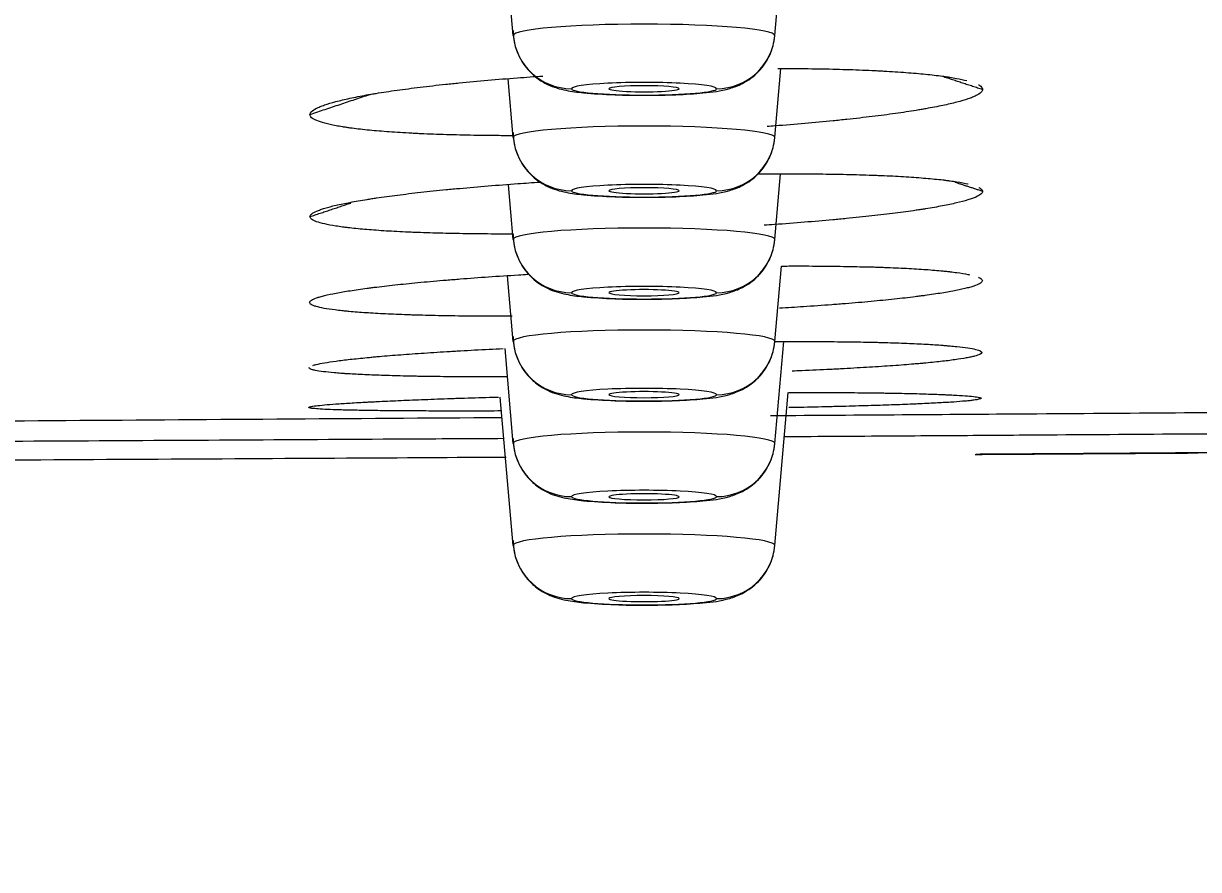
# Model space of a CAD drawing. Header units: millimetres. Extents: x 2433 to 4809, y -10272 to -6912.
# Drawn here: x 3253.39 to 3273.48, y -8021.74 to -8007.28 of the extents above; entities that cross this region are included whole.
import ezdxf

# ---------------------------------------------------------------- set-up
doc = ezdxf.new("R2010")
doc.units = ezdxf.units.MM
doc.layers.add('DIM', color=3, linetype='Continuous', lineweight=13)
doc.styles.add('ARIAL', font='arial.ttf')
doc.dimstyles.get("Standard").update_dxf_attribs({"dimtxt": 15, "dimasz": 15, "dimexe": 0.18, "dimexo": 0.0625, "dimgap": 4, "dimtad": 0, "dimtih": 1, "dimtoh": 1, "dimdec": 1, "dimdsep": 46, "dimtxsty": 'ARIAL', "dimcen": 0, "dimclrd": 3, "dimclre": 3, "dimclrt": 3, "dimadec": 0, "dimazin": 0, "dimtfac": 1, "dimtdec": 1, "dimtofl": 0, "dimtmove": 0, "dimatfit": 3, "dimfxl": 1, "dimtolj": 1, "dimtzin": 0, "dimarcsym": 0})

# ---------------------------------------------------------------- blocks, each defined once
blk = doc.blocks.new('*D42')
at = {"layer": 'Defpoints', "color": 0, "transparency": 16777216}
for p in [(3059.213, -8001.692), (3328.879, -8001.779), (3328.879, -8072.058)]:
    blk.add_point(p, dxfattribs=at)
at = {"layer": 'DIM', "color": 3, "lineweight": -2, "transparency": 16777216}
for p, q in [((3059.213, -8001.755), (3059.213, -8072.238)), ((3328.879, -8001.842), (3328.879, -8072.238)), ((3077.213, -8072.058), (3310.879, -8072.058)), ((3328.879, -8072.058), (3357.395, -8072.058))]:
    blk.add_line(p, q, dxfattribs=at)
at = {"layer": 'DIM', "color": 3, "transparency": 16777216}
for points in [[(3077.213, -8069.058), (3077.213, -8075.058), (3059.213, -8072.058)], [(3310.879, -8069.058), (3310.879, -8075.058), (3328.879, -8072.058)]]:
    blk.add_solid(points, dxfattribs=at)
at = {"layer": 'DIM', "color": 3, "transparency": 16777216, "insert": (3382.403, -8072.058), "char_height": 18, "attachment_point": 5, "style": 'ARIAL'}
blk.add_mtext('\\A1;270', dxfattribs=at)
blk = doc.blocks.new('*D43')
at = {"layer": 'Defpoints', "color": 0, "transparency": 16777216}
for p in [(3193.999, -7897.186), (3599.118, -9941.356), (3679.627, -9941.356)]:
    blk.add_point(p, dxfattribs=at)
at = {"layer": 'DIM', "color": 3, "lineweight": -2, "transparency": 16777216}
for p, q in [((3194.062, -7897.186), (3679.807, -7897.186)), ((3679.627, -7915.186), (3679.627, -8902.472)), ((3679.627, -9923.356), (3679.627, -8936.071)), ((3599.18, -9941.356), (3679.807, -9941.356))]:
    blk.add_line(p, q, dxfattribs=at)
at = {"layer": 'DIM', "color": 3, "transparency": 16777216}
for points in [[(3676.627, -7915.186), (3682.627, -7915.186), (3679.627, -7897.186)], [(3676.627, -9923.356), (3682.627, -9923.356), (3679.627, -9941.356)]]:
    blk.add_solid(points, dxfattribs=at)
at = {"layer": 'DIM', "color": 3, "transparency": 16777216, "insert": (3679.627, -8919.271), "char_height": 18, "attachment_point": 5, "style": 'ARIAL'}
blk.add_mtext('\\A1;(2280)', dxfattribs=at)

msp = doc.modelspace()

# ---------------------------------------------------------------- linework, layer by layer
at = {"linetype": 'Continuous', "lineweight": 18}
for p, q in [((3266.236, -8007.484), (3266.366, -8005.997)), ((3261.763, -8007.484), (3261.646, -8006.149)), ((3266.236, -8009.227), (3266.339, -8008.046)), ((3261.763, -8009.227), (3261.675, -8008.227)), ((3266.236, -8010.97), (3266.334, -8009.848)), ((3261.763, -8010.97), (3261.681, -8010.034)), ((3266.236, -8012.713), (3266.349, -8011.424)), ((3261.763, -8012.713), (3261.665, -8011.592)), ((3261.763, -8014.457), (3261.621, -8012.836)), ((3266.236, -8014.457), (3266.389, -8012.713)), ((3261.763, -8016.2), (3261.54, -8013.664)), ((3266.236, -8016.2), (3266.465, -8013.585))]:
    msp.add_line(p, q, dxfattribs=at)
at = {"linetype": 'Continuous', "lineweight": 13}
for centre, major_axis, ratio, start_param, end_param in [((3263.999, -8007.484), (-2.236, 0), 0.087156, 3.141593, 6.283185), ((3262.759, -8007.397), (1, 0), 0.996195, 3.228859, 4.712389), ((3265.239, -8007.397), (-1, 0), 0.996195, 1.570796, 3.054326), ((3263.999, -8008.394), (1.24, 0), 0.087156, 0, 3.141593), ((3263.999, -8008.394), (1.24, 0), 0.087156, 3.141593, 6.283185), ((3263.999, -8009.227), (-2.236, 0), 0.087156, 3.141593, 6.283185), ((3262.759, -8009.14), (1, 0), 0.996195, 3.228859, 4.712389), ((3265.239, -8009.14), (-1, 0), 0.996195, 1.570796, 3.054326), ((3263.999, -8010.137), (1.24, 0), 0.087156, 0, 3.141593), ((3263.999, -8010.137), (1.24, 0), 0.087156, 3.141593, 6.283185), ((3263.999, -8010.97), (-2.236, 0), 0.087156, 3.141593, 6.283185), ((3262.759, -8010.884), (1, 0), 0.996195, 3.228859, 4.712389), ((3265.239, -8010.884), (-1, 0), 0.996195, 1.570796, 3.054326), ((3263.999, -8011.88), (1.24, 0), 0.087156, 0, 3.141593), ((3263.999, -8011.88), (1.24, 0), 0.087156, 3.141593, 6.283185), ((3263.999, -8012.713), (-2.236, 0), 0.087156, 3.141593, 6.283185), ((3262.759, -8012.627), (1, 0), 0.996195, 3.228859, 4.712389), ((3265.239, -8012.627), (-1, 0), 0.996195, 1.570796, 3.054326), ((3263.999, -8013.623), (1.24, 0), 0.087156, 0, 3.141593), ((3263.999, -8013.623), (1.24, 0), 0.087156, 3.141593, 6.283185), ((3263.999, -8014.457), (-2.236, 0), 0.087156, 3.141593, 6.283185), ((3263.999, -8015.366), (1.24, 0), 0.087156, 0, 3.141593), ((3263.999, -8015.366), (1.24, 0), 0.087156, 3.141593, 6.283185), ((3263.999, -8016.2), (-2.236, 0), 0.087156, 3.141593, 6.283185), ((3263.999, -8017.109), (1.24, 0), 0.087156, 0, 3.141593), ((3263.999, -8017.109), (1.24, 0), 0.087156, 3.141593, 6.283185)]:
    msp.add_ellipse(centre, major_axis=major_axis, ratio=ratio, start_param=start_param, end_param=end_param, dxfattribs=at)
at = {"linetype": 'Continuous', "lineweight": 18}
for centre, major_axis, ratio, start_param, end_param in [((3263.999, -8008.394), (-0.6, 0), 0.087156, 3.141593, 6.283185), ((3263.999, -8008.394), (-0.6, 0), 0.087156, 0, 3.141593), ((3263.999, -8010.137), (-0.6, 0), 0.087156, 3.141593, 6.283185), ((3263.999, -8010.137), (-0.6, 0), 0.087156, 0, 3.141593), ((3263.999, -8011.88), (0.6, 0), 0.087156, 0, 3.141593), ((3263.999, -8011.88), (0.6, 0), 0.087156, 3.141593, 6.283185), ((3263.999, -8013.623), (0.6, 0), 0.087156, 0, 3.141593), ((3263.999, -8013.623), (0.6, 0), 0.087156, 3.141593, 6.283185), ((3262.759, -8014.37), (1, 0), 0.996195, 3.228859, 4.712389), ((3265.239, -8014.37), (-1, 0), 0.996195, 1.570796, 3.054326), ((3263.999, -8015.369), (0.6, 0), 0.087156, 0, 3.141593), ((3263.999, -8015.369), (0.6, 0), 0.087156, 3.141593, 6.283185), ((3262.759, -8016.113), (1, 0), 0.996195, 3.228859, 4.712389), ((3265.239, -8016.113), (-1, 0), 0.996195, 1.570796, 3.054326), ((3263.999, -8017.109), (-0.6, 0), 0.087156, 3.141593, 6.283185), ((3263.999, -8017.109), (-0.6, 0), 0.087156, 0, 3.141593)]:
    msp.add_ellipse(centre, major_axis=major_axis, ratio=ratio, start_param=start_param, end_param=end_param, dxfattribs=at)
for points, knots in [([(3261.759, -8007.397), (3261.761, -8007.535), (3261.805, -8007.759), (3261.969, -8008.034), (3262.156, -8008.212), (3262.344, -8008.323), (3262.517, -8008.387), (3262.713, -8008.434), (3262.993, -8008.471), (3263.45, -8008.498), (3263.852, -8008.508), (3264.029, -8008.505), (3264.038, -8008.505)], [0, 0, 0, 0, 0.122527, 0.215408, 0.294634, 0.364592, 0.427727, 0.496738, 0.634659, 0.831916, 0.991471, 1, 1, 1, 1]), ([(3264.038, -8008.505), (3264.216, -8008.505), (3264.561, -8008.499), (3265.065, -8008.464), (3265.354, -8008.432), (3265.702, -8008.308), (3265.964, -8008.119), (3266.164, -8007.83), (3266.233, -8007.574), (3266.239, -8007.426), (3266.239, -8007.397)], [0, 0, 0, 0, 0.162675, 0.337768, 0.550867, 0.638384, 0.752048, 0.857541, 0.972916, 1, 1, 1, 1]), ([(3266.286, -8008.045), (3266.311, -8008.045), (3266.336, -8008.045), (3266.404, -8008.046), (3266.533, -8008.046), (3266.659, -8008.048), (3266.908, -8008.051), (3267.069, -8008.054), (3267.381, -8008.061), (3267.532, -8008.066), (3267.751, -8008.074), (3267.823, -8008.077), (3267.929, -8008.082), (3267.964, -8008.084), (3268.032, -8008.087), (3268.066, -8008.089), (3268.233, -8008.098), (3268.359, -8008.107), (3268.596, -8008.125), (3268.818, -8008.144), (3269.011, -8008.167), (3269.123, -8008.182), (3269.145, -8008.185), (3269.187, -8008.191), (3269.249, -8008.201), (3269.306, -8008.211), (3269.408, -8008.229), (3269.466, -8008.242), (3269.517, -8008.255)], [0, 0, 0, 0, 0.016141, 0.016141, 0.044558, 0.101393, 0.101393, 0.215061, 0.215061, 0.32873, 0.32873, 0.385564, 0.385564, 0.413981, 0.413981, 0.442399, 0.442399, 0.556067, 0.556067, 0.669736, 0.783405, 0.783405, 0.811822, 0.811822, 0.840239, 0.897073, 0.897073, 1, 1, 1, 1]), ([(3258.285, -8008.837), (3258.285, -8008.819), (3258.295, -8008.801), (3258.333, -8008.765), (3258.361, -8008.746), (3258.416, -8008.718), (3258.437, -8008.709), (3258.483, -8008.69), (3258.509, -8008.68), (3258.592, -8008.652), (3258.656, -8008.633), (3258.799, -8008.595), (3258.879, -8008.576), (3259.055, -8008.538), (3259.151, -8008.519), (3259.281, -8008.496), (3259.308, -8008.491), (3259.362, -8008.482), (3259.39, -8008.477), (3259.474, -8008.464), (3259.532, -8008.454), (3259.71, -8008.427), (3259.836, -8008.41), (3260.1, -8008.375), (3260.239, -8008.358), (3260.457, -8008.333), (3260.531, -8008.325), (3260.645, -8008.313), (3260.684, -8008.309), (3260.761, -8008.301), (3260.8, -8008.297), (3260.998, -8008.278), (3261.16, -8008.263), (3261.491, -8008.234), (3261.66, -8008.22), (3261.976, -8008.196), (3262.122, -8008.186), (3262.269, -8008.176)], [0, 0, 0, 0, 0.077976, 0.077976, 0.155952, 0.155952, 0.194939, 0.194939, 0.233927, 0.233927, 0.311903, 0.311903, 0.389879, 0.389879, 0.467855, 0.467855, 0.487348, 0.487348, 0.506842, 0.506842, 0.54583, 0.54583, 0.623806, 0.623806, 0.701782, 0.701782, 0.74077, 0.74077, 0.760264, 0.760264, 0.779758, 0.779758, 0.857733, 0.857733, 0.935709, 0.935709, 1, 1, 1, 1]), ([(3269.789, -8008.404), (3269.789, -8008.421), (3269.779, -8008.439), (3269.741, -8008.475), (3269.713, -8008.493), (3269.657, -8008.521), (3269.637, -8008.53), (3269.602, -8008.544), (3269.59, -8008.549), (3269.564, -8008.558), (3269.551, -8008.563), (3269.481, -8008.587), (3269.418, -8008.605), (3269.274, -8008.643), (3269.194, -8008.662), (3269.018, -8008.699), (3268.921, -8008.717), (3268.791, -8008.74), (3268.764, -8008.745), (3268.71, -8008.754), (3268.682, -8008.759), (3268.598, -8008.773), (3268.54, -8008.782), (3268.361, -8008.809), (3268.236, -8008.826), (3267.971, -8008.861), (3267.832, -8008.878), (3267.614, -8008.902), (3267.54, -8008.911), (3267.426, -8008.923), (3267.388, -8008.927), (3267.31, -8008.935), (3267.271, -8008.939), (3267.074, -8008.958), (3266.912, -8008.973), (3266.581, -8009.002), (3266.412, -8009.016), (3266.195, -8009.033), (3266.151, -8009.036), (3266.106, -8009.039)], [0, 0, 0, 0, 0.081609, 0.081609, 0.163219, 0.163219, 0.204023, 0.204023, 0.224426, 0.224426, 0.244828, 0.244828, 0.326437, 0.326437, 0.408047, 0.408047, 0.489656, 0.489656, 0.510058, 0.510058, 0.530461, 0.530461, 0.571265, 0.571265, 0.652875, 0.652875, 0.734484, 0.734484, 0.775289, 0.775289, 0.795691, 0.795691, 0.816093, 0.816093, 0.897703, 0.897703, 0.979312, 0.979312, 1, 1, 1, 1]), ([(3269.72, -8008.327), (3269.721, -8008.327), (3269.722, -8008.328), (3269.737, -8008.336), (3269.749, -8008.344), (3269.778, -8008.369), (3269.788, -8008.386), (3269.789, -8008.404)], [0, 0, 0, 0, 0.020568, 0.020568, 0.347045, 0.347045, 1, 1, 1, 1]), ([(3261.77, -8009.197), (3261.751, -8009.197), (3261.733, -8009.197), (3261.671, -8009.197), (3261.542, -8009.196), (3261.416, -8009.195), (3261.167, -8009.192), (3261.006, -8009.189), (3260.694, -8009.182), (3260.543, -8009.178), (3260.324, -8009.169), (3260.252, -8009.166), (3260.146, -8009.162), (3260.111, -8009.16), (3260.043, -8009.156), (3259.873, -8009.148), (3259.716, -8009.137), (3259.479, -8009.119), (3259.367, -8009.11), (3259.159, -8009.088), (3259.063, -8009.077), (3258.951, -8009.062), (3258.929, -8009.059), (3258.887, -8009.052), (3258.824, -8009.043), (3258.767, -8009.033), (3258.659, -8009.013), (3258.595, -8008.999), (3258.485, -8008.969), (3258.439, -8008.954), (3258.391, -8008.934), (3258.382, -8008.93), (3258.366, -8008.922), (3258.358, -8008.918), (3258.336, -8008.906), (3258.324, -8008.897), (3258.295, -8008.872), (3258.285, -8008.855), (3258.285, -8008.837)], [0, 0, 0, 0, 0.008941, 0.008941, 0.030027, 0.0722, 0.0722, 0.156545, 0.156545, 0.240891, 0.240891, 0.283063, 0.283063, 0.30415, 0.30415, 0.325236, 0.409582, 0.409582, 0.493927, 0.493927, 0.578273, 0.578273, 0.599359, 0.599359, 0.620445, 0.662618, 0.662618, 0.746964, 0.746964, 0.831309, 0.831309, 0.852395, 0.852395, 0.873482, 0.873482, 0.915655, 0.915655, 1, 1, 1, 1]), ([(3261.759, -8009.14), (3261.761, -8009.278), (3261.805, -8009.502), (3261.969, -8009.778), (3262.156, -8009.955), (3262.344, -8010.066), (3262.517, -8010.131), (3262.713, -8010.177), (3262.993, -8010.214), (3263.45, -8010.241), (3263.852, -8010.252), (3264.029, -8010.248), (3264.038, -8010.248)], [0, 0, 0, 0, 0.122527, 0.215408, 0.294634, 0.364592, 0.427727, 0.496738, 0.634659, 0.831916, 0.991471, 1, 1, 1, 1]), ([(3264.038, -8010.248), (3264.216, -8010.248), (3264.561, -8010.242), (3265.065, -8010.207), (3265.354, -8010.176), (3265.702, -8010.051), (3265.964, -8009.863), (3266.164, -8009.573), (3266.233, -8009.317), (3266.239, -8009.169), (3266.239, -8009.14)], [0, 0, 0, 0, 0.162675, 0.337768, 0.550867, 0.638384, 0.752048, 0.857541, 0.972916, 1, 1, 1, 1]), ([(3265.957, -8009.85), (3266.051, -8009.849), (3266.144, -8009.849), (3266.281, -8009.848), (3266.325, -8009.848), (3266.411, -8009.848), (3266.54, -8009.848), (3266.666, -8009.848), (3266.915, -8009.849), (3267.076, -8009.851), (3267.388, -8009.856), (3267.539, -8009.859), (3267.757, -8009.866), (3267.829, -8009.868), (3267.935, -8009.872), (3267.969, -8009.873), (3268.038, -8009.876), (3268.072, -8009.877), (3268.239, -8009.884), (3268.364, -8009.891), (3268.601, -8009.906), (3268.712, -8009.914), (3268.92, -8009.932), (3269.017, -8009.941), (3269.128, -8009.954), (3269.15, -8009.957), (3269.192, -8009.962), (3269.254, -8009.97), (3269.311, -8009.979), (3269.419, -8009.996), (3269.482, -8010.008), (3269.539, -8010.021), (3269.541, -8010.021), (3269.543, -8010.022)], [0, 0, 0, 0, 0.055503, 0.055503, 0.081635, 0.081635, 0.107766, 0.160029, 0.160029, 0.264555, 0.264555, 0.369081, 0.369081, 0.421344, 0.421344, 0.447476, 0.447476, 0.473607, 0.473607, 0.578133, 0.578133, 0.682659, 0.682659, 0.787185, 0.787185, 0.813317, 0.813317, 0.839448, 0.891711, 0.891711, 0.996237, 0.996237, 1, 1, 1, 1]), ([(3258.285, -8010.58), (3258.286, -8010.565), (3258.296, -8010.549), (3258.334, -8010.518), (3258.363, -8010.502), (3258.419, -8010.477), (3258.44, -8010.469), (3258.487, -8010.452), (3258.512, -8010.444), (3258.596, -8010.419), (3258.66, -8010.402), (3258.804, -8010.369), (3258.885, -8010.352), (3259.061, -8010.319), (3259.157, -8010.302), (3259.288, -8010.281), (3259.315, -8010.277), (3259.369, -8010.268), (3259.397, -8010.264), (3259.481, -8010.252), (3259.539, -8010.243), (3259.718, -8010.219), (3259.844, -8010.203), (3260.108, -8010.171), (3260.247, -8010.156), (3260.465, -8010.133), (3260.539, -8010.126), (3260.653, -8010.115), (3260.692, -8010.111), (3260.769, -8010.103), (3260.809, -8010.1), (3261.006, -8010.082), (3261.168, -8010.068), (3261.499, -8010.041), (3261.669, -8010.028), (3261.966, -8010.006), (3262.092, -8009.998), (3262.219, -8009.99)], [0, 0, 0, 0, 0.078647, 0.078647, 0.157295, 0.157295, 0.196618, 0.196618, 0.235942, 0.235942, 0.314589, 0.314589, 0.393236, 0.393236, 0.471884, 0.471884, 0.491545, 0.491545, 0.511207, 0.511207, 0.550531, 0.550531, 0.629178, 0.629178, 0.707825, 0.707825, 0.747149, 0.747149, 0.766811, 0.766811, 0.786473, 0.786473, 0.86512, 0.86512, 0.943767, 0.943767, 1, 1, 1, 1]), ([(3269.724, -8010.08), (3269.724, -8010.081), (3269.724, -8010.081), (3269.739, -8010.088), (3269.751, -8010.095), (3269.779, -8010.118), (3269.789, -8010.133), (3269.789, -8010.148)], [0, 0, 0, 0, 0.009575, 0.009575, 0.339717, 0.339717, 1, 1, 1, 1]), ([(3269.789, -8010.148), (3269.788, -8010.164), (3269.778, -8010.18), (3269.74, -8010.212), (3269.712, -8010.228), (3269.656, -8010.253), (3269.635, -8010.261), (3269.6, -8010.274), (3269.588, -8010.278), (3269.562, -8010.287), (3269.549, -8010.291), (3269.479, -8010.312), (3269.415, -8010.329), (3269.271, -8010.363), (3269.19, -8010.38), (3269.014, -8010.413), (3268.918, -8010.43), (3268.787, -8010.451), (3268.76, -8010.455), (3268.705, -8010.464), (3268.678, -8010.468), (3268.593, -8010.48), (3268.535, -8010.489), (3268.356, -8010.513), (3268.231, -8010.529), (3267.966, -8010.561), (3267.827, -8010.576), (3267.609, -8010.599), (3267.534, -8010.606), (3267.42, -8010.617), (3267.382, -8010.621), (3267.304, -8010.628), (3267.265, -8010.632), (3267.068, -8010.65), (3266.906, -8010.663), (3266.574, -8010.69), (3266.405, -8010.703), (3266.171, -8010.719), (3266.111, -8010.723), (3266.05, -8010.728)], [0, 0, 0, 0, 0.080988, 0.080988, 0.161976, 0.161976, 0.20247, 0.20247, 0.222717, 0.222717, 0.242964, 0.242964, 0.323952, 0.323952, 0.40494, 0.40494, 0.485928, 0.485928, 0.506175, 0.506175, 0.526422, 0.526422, 0.566916, 0.566916, 0.647904, 0.647904, 0.728892, 0.728892, 0.769386, 0.769386, 0.789633, 0.789633, 0.80988, 0.80988, 0.890869, 0.890869, 0.971857, 0.971857, 1, 1, 1, 1]), ([(3261.765, -8010.877), (3261.745, -8010.877), (3261.725, -8010.877), (3261.662, -8010.877), (3261.533, -8010.877), (3261.407, -8010.877), (3261.158, -8010.875), (3260.998, -8010.873), (3260.686, -8010.868), (3260.535, -8010.865), (3260.316, -8010.858), (3260.244, -8010.856), (3260.139, -8010.852), (3260.104, -8010.851), (3260.035, -8010.848), (3260.002, -8010.847), (3259.835, -8010.84), (3259.709, -8010.833), (3259.473, -8010.818), (3259.362, -8010.81), (3259.155, -8010.793), (3259.058, -8010.783), (3258.947, -8010.771), (3258.925, -8010.768), (3258.883, -8010.763), (3258.821, -8010.755), (3258.764, -8010.747), (3258.656, -8010.73), (3258.593, -8010.718), (3258.483, -8010.693), (3258.437, -8010.68), (3258.39, -8010.664), (3258.381, -8010.66), (3258.364, -8010.653), (3258.357, -8010.65), (3258.335, -8010.639), (3258.323, -8010.632), (3258.295, -8010.61), (3258.285, -8010.596), (3258.285, -8010.58)], [0, 0, 0, 0, 0.009692, 0.009692, 0.030763, 0.072903, 0.072903, 0.157185, 0.157185, 0.241466, 0.241466, 0.283607, 0.283607, 0.304678, 0.304678, 0.325748, 0.325748, 0.410029, 0.410029, 0.494311, 0.494311, 0.578592, 0.578592, 0.599663, 0.599663, 0.620733, 0.662874, 0.662874, 0.747155, 0.747155, 0.831437, 0.831437, 0.852507, 0.852507, 0.873578, 0.873578, 0.915718, 0.915718, 1, 1, 1, 1]), ([(3261.759, -8010.884), (3261.761, -8011.021), (3261.805, -8011.245), (3261.969, -8011.521), (3262.156, -8011.698), (3262.344, -8011.809), (3262.517, -8011.874), (3262.713, -8011.92), (3262.993, -8011.957), (3263.45, -8011.984), (3263.852, -8011.995), (3264.029, -8011.991), (3264.038, -8011.991)], [0, 0, 0, 0, 0.122527, 0.215408, 0.294634, 0.364592, 0.427727, 0.496738, 0.634659, 0.831916, 0.991471, 1, 1, 1, 1]), ([(3264.038, -8011.991), (3264.216, -8011.991), (3264.561, -8011.985), (3265.065, -8011.95), (3265.354, -8011.919), (3265.702, -8011.794), (3265.964, -8011.606), (3266.164, -8011.316), (3266.233, -8011.06), (3266.239, -8010.912), (3266.239, -8010.884)], [0, 0, 0, 0, 0.162675, 0.337768, 0.550867, 0.638384, 0.752048, 0.857541, 0.972916, 1, 1, 1, 1]), ([(3266.351, -8011.424), (3266.359, -8011.424), (3266.368, -8011.424), (3266.419, -8011.424), (3266.548, -8011.423), (3266.674, -8011.423), (3266.923, -8011.424), (3267.083, -8011.425), (3267.395, -8011.429), (3267.545, -8011.432), (3267.764, -8011.437), (3267.835, -8011.438), (3267.94, -8011.441), (3267.975, -8011.442), (3268.044, -8011.445), (3268.077, -8011.446), (3268.244, -8011.452), (3268.369, -8011.457), (3268.605, -8011.469), (3268.716, -8011.476), (3268.923, -8011.491), (3269.019, -8011.499), (3269.13, -8011.51), (3269.152, -8011.512), (3269.194, -8011.517), (3269.256, -8011.524), (3269.312, -8011.531), (3269.419, -8011.545), (3269.482, -8011.556), (3269.546, -8011.568), (3269.556, -8011.57), (3269.565, -8011.572)], [0, 0, 0, 0, 0.005457, 0.005457, 0.033298, 0.088981, 0.088981, 0.200345, 0.200345, 0.31171, 0.31171, 0.367392, 0.367392, 0.395234, 0.395234, 0.423075, 0.423075, 0.53444, 0.53444, 0.645804, 0.645804, 0.757169, 0.757169, 0.78501, 0.78501, 0.812852, 0.868534, 0.868534, 0.979899, 0.979899, 1, 1, 1, 1]), ([(3258.28, -8012.046), (3258.281, -8012.034), (3258.291, -8012.021), (3258.331, -8011.996), (3258.36, -8011.982), (3258.417, -8011.962), (3258.438, -8011.956), (3258.485, -8011.942), (3258.511, -8011.935), (3258.595, -8011.915), (3258.66, -8011.901), (3258.805, -8011.873), (3258.886, -8011.859), (3259.063, -8011.832), (3259.159, -8011.818), (3259.291, -8011.8), (3259.317, -8011.797), (3259.372, -8011.79), (3259.4, -8011.786), (3259.484, -8011.776), (3259.543, -8011.769), (3259.722, -8011.748), (3259.848, -8011.735), (3260.113, -8011.708), (3260.252, -8011.695), (3260.471, -8011.676), (3260.545, -8011.67), (3260.659, -8011.66), (3260.698, -8011.657), (3260.776, -8011.651), (3260.815, -8011.648), (3261.013, -8011.632), (3261.175, -8011.62), (3261.507, -8011.597), (3261.676, -8011.586), (3261.904, -8011.572), (3261.958, -8011.568), (3262.012, -8011.565)], [0, 0, 0, 0, 0.081231, 0.081231, 0.162463, 0.162463, 0.203079, 0.203079, 0.243694, 0.243694, 0.324926, 0.324926, 0.406157, 0.406157, 0.487389, 0.487389, 0.507697, 0.507697, 0.528005, 0.528005, 0.56862, 0.56862, 0.649852, 0.649852, 0.731083, 0.731083, 0.771699, 0.771699, 0.792007, 0.792007, 0.812315, 0.812315, 0.893546, 0.893546, 0.974778, 0.974778, 1, 1, 1, 1]), ([(3269.784, -8011.675), (3269.783, -8011.688), (3269.772, -8011.702), (3269.733, -8011.729), (3269.704, -8011.743), (3269.648, -8011.764), (3269.626, -8011.771), (3269.591, -8011.782), (3269.579, -8011.786), (3269.553, -8011.793), (3269.54, -8011.796), (3269.469, -8011.814), (3269.405, -8011.829), (3269.26, -8011.857), (3269.179, -8011.872), (3269.002, -8011.9), (3268.905, -8011.914), (3268.774, -8011.932), (3268.747, -8011.935), (3268.692, -8011.943), (3268.664, -8011.946), (3268.58, -8011.957), (3268.522, -8011.964), (3268.342, -8011.984), (3268.216, -8011.998), (3267.951, -8012.024), (3267.812, -8012.037), (3267.593, -8012.056), (3267.518, -8012.062), (3267.404, -8012.071), (3267.366, -8012.074), (3267.288, -8012.08), (3267.249, -8012.083), (3267.051, -8012.098), (3266.889, -8012.11), (3266.589, -8012.13), (3266.454, -8012.138), (3266.316, -8012.146)], [0, 0, 0, 0, 0.084721, 0.084721, 0.169441, 0.169441, 0.211802, 0.211802, 0.232982, 0.232982, 0.254162, 0.254162, 0.338883, 0.338883, 0.423603, 0.423603, 0.508324, 0.508324, 0.529504, 0.529504, 0.550684, 0.550684, 0.593044, 0.593044, 0.677765, 0.677765, 0.762486, 0.762486, 0.804846, 0.804846, 0.826026, 0.826026, 0.847206, 0.847206, 0.931927, 0.931927, 1, 1, 1, 1]), ([(3269.72, -8011.617), (3269.721, -8011.617), (3269.722, -8011.618), (3269.736, -8011.624), (3269.748, -8011.63), (3269.775, -8011.649), (3269.784, -8011.662), (3269.784, -8011.675)], [0, 0, 0, 0, 0.013484, 0.013484, 0.342323, 0.342323, 1, 1, 1, 1]), ([(3261.745, -8012.284), (3261.726, -8012.284), (3261.706, -8012.284), (3261.643, -8012.284), (3261.515, -8012.284), (3261.389, -8012.284), (3261.14, -8012.282), (3260.819, -8012.279), (3260.517, -8012.274), (3260.299, -8012.269), (3260.228, -8012.267), (3260.122, -8012.264), (3260.088, -8012.263), (3260.019, -8012.261), (3259.986, -8012.26), (3259.819, -8012.254), (3259.694, -8012.249), (3259.459, -8012.237), (3259.348, -8012.231), (3259.142, -8012.217), (3259.046, -8012.21), (3258.935, -8012.199), (3258.913, -8012.197), (3258.871, -8012.193), (3258.809, -8012.187), (3258.753, -8012.18), (3258.646, -8012.167), (3258.583, -8012.157), (3258.474, -8012.138), (3258.428, -8012.127), (3258.382, -8012.114), (3258.373, -8012.111), (3258.357, -8012.105), (3258.349, -8012.103), (3258.328, -8012.094), (3258.317, -8012.088), (3258.289, -8012.071), (3258.28, -8012.059), (3258.28, -8012.046)], [0, 0, 0, 0, 0.009525, 0.009525, 0.030599, 0.072747, 0.072747, 0.157043, 0.241339, 0.241339, 0.283486, 0.283486, 0.30456, 0.30456, 0.325634, 0.325634, 0.40993, 0.40993, 0.494226, 0.494226, 0.578521, 0.578521, 0.599595, 0.599595, 0.620669, 0.662817, 0.662817, 0.747113, 0.747113, 0.831409, 0.831409, 0.852483, 0.852483, 0.873556, 0.873556, 0.915704, 0.915704, 1, 1, 1, 1]), ([(3261.759, -8012.627), (3261.761, -8012.764), (3261.805, -8012.988), (3261.969, -8013.264), (3262.156, -8013.441), (3262.344, -8013.552), (3262.517, -8013.617), (3262.713, -8013.663), (3262.993, -8013.7), (3263.45, -8013.727), (3263.852, -8013.738), (3264.029, -8013.734), (3264.038, -8013.734)], [0, 0, 0, 0, 0.122527, 0.215408, 0.294634, 0.364592, 0.427727, 0.496738, 0.634659, 0.831916, 0.991471, 1, 1, 1, 1]), ([(3264.038, -8013.734), (3264.216, -8013.734), (3264.561, -8013.728), (3265.065, -8013.693), (3265.354, -8013.662), (3265.702, -8013.537), (3265.964, -8013.349), (3266.164, -8013.059), (3266.233, -8012.803), (3266.239, -8012.655), (3266.239, -8012.627)], [0, 0, 0, 0, 0.162675, 0.337768, 0.550867, 0.638384, 0.752048, 0.857541, 0.972916, 1, 1, 1, 1]), ([(3258.336, -8013.123), (3258.352, -8013.117), (3258.371, -8013.112), (3258.431, -8013.097), (3258.479, -8013.088), (3258.593, -8013.068), (3258.658, -8013.058), (3258.804, -8013.039), (3258.885, -8013.029), (3259.063, -8013.009), (3259.16, -8012.999), (3259.292, -8012.986), (3259.319, -8012.984), (3259.374, -8012.978), (3259.402, -8012.976), (3259.487, -8012.968), (3259.545, -8012.963), (3259.725, -8012.948), (3259.851, -8012.939), (3260.117, -8012.919), (3260.257, -8012.91), (3260.476, -8012.895), (3260.551, -8012.891), (3260.665, -8012.884), (3260.704, -8012.882), (3260.782, -8012.877), (3260.821, -8012.875), (3261.019, -8012.863), (3261.182, -8012.854), (3261.427, -8012.842), (3261.508, -8012.838), (3261.589, -8012.834)], [0, 0, 0, 0, 0.056684, 0.056684, 0.156216, 0.156216, 0.255748, 0.255748, 0.35528, 0.35528, 0.454813, 0.454813, 0.479696, 0.479696, 0.504579, 0.504579, 0.554345, 0.554345, 0.653877, 0.653877, 0.753409, 0.753409, 0.803175, 0.803175, 0.828058, 0.828058, 0.852941, 0.852941, 0.952473, 0.952473, 1, 1, 1, 1]), ([(3266.241, -8012.713), (3266.246, -8012.713), (3266.251, -8012.713), (3266.299, -8012.713), (3266.343, -8012.713), (3266.429, -8012.713), (3266.558, -8012.713), (3266.684, -8012.713), (3266.932, -8012.714), (3267.092, -8012.715), (3267.403, -8012.718), (3267.553, -8012.72), (3267.771, -8012.724), (3267.842, -8012.725), (3267.947, -8012.728), (3267.982, -8012.728), (3268.05, -8012.73), (3268.083, -8012.731), (3268.249, -8012.736), (3268.374, -8012.74), (3268.609, -8012.75), (3268.719, -8012.755), (3268.925, -8012.766), (3269.02, -8012.772), (3269.13, -8012.781), (3269.152, -8012.782), (3269.194, -8012.786), (3269.255, -8012.791), (3269.311, -8012.796), (3269.417, -8012.808), (3269.479, -8012.815), (3269.587, -8012.832), (3269.632, -8012.84), (3269.686, -8012.853), (3269.702, -8012.858), (3269.729, -8012.867), (3269.74, -8012.871), (3269.767, -8012.885), (3269.775, -8012.895), (3269.773, -8012.905)], [0, 0, 0, 0, 0.002245, 0.002245, 0.023031, 0.023031, 0.043818, 0.085391, 0.085391, 0.168537, 0.168537, 0.251684, 0.251684, 0.293257, 0.293257, 0.314043, 0.314043, 0.33483, 0.33483, 0.417976, 0.417976, 0.501122, 0.501122, 0.584269, 0.584269, 0.605055, 0.605055, 0.625842, 0.667415, 0.667415, 0.750561, 0.750561, 0.833707, 0.833707, 0.875281, 0.875281, 0.916854, 0.916854, 1, 1, 1, 1]), ([(3269.773, -8012.905), (3269.772, -8012.915), (3269.761, -8012.925), (3269.72, -8012.945), (3269.691, -8012.955), (3269.633, -8012.97), (3269.612, -8012.975), (3269.576, -8012.983), (3269.563, -8012.985), (3269.537, -8012.991), (3269.524, -8012.993), (3269.453, -8013.006), (3269.388, -8013.016), (3269.241, -8013.037), (3269.16, -8013.047), (3268.982, -8013.066), (3268.885, -8013.076), (3268.753, -8013.088), (3268.726, -8013.091), (3268.671, -8013.096), (3268.643, -8013.098), (3268.558, -8013.105), (3268.5, -8013.11), (3268.32, -8013.124), (3268.193, -8013.133), (3267.927, -8013.15), (3267.788, -8013.159), (3267.569, -8013.171), (3267.494, -8013.176), (3267.38, -8013.182), (3267.341, -8013.184), (3267.263, -8013.188), (3267.224, -8013.19), (3267.026, -8013.199), (3266.863, -8013.207), (3266.642, -8013.217), (3266.586, -8013.219), (3266.53, -8013.221)], [0, 0, 0, 0, 0.08825, 0.08825, 0.176499, 0.176499, 0.220624, 0.220624, 0.242686, 0.242686, 0.264749, 0.264749, 0.352998, 0.352998, 0.441248, 0.441248, 0.529497, 0.529497, 0.55156, 0.55156, 0.573622, 0.573622, 0.617747, 0.617747, 0.705997, 0.705997, 0.794246, 0.794246, 0.838371, 0.838371, 0.860433, 0.860433, 0.882496, 0.882496, 0.970745, 0.970745, 1, 1, 1, 1]), ([(3261.66, -8013.321), (3261.659, -8013.321), (3261.659, -8013.321), (3261.615, -8013.321), (3261.487, -8013.321), (3261.361, -8013.321), (3261.113, -8013.32), (3260.953, -8013.319), (3260.642, -8013.317), (3260.492, -8013.315), (3260.274, -8013.312), (3260.203, -8013.311), (3260.098, -8013.309), (3260.064, -8013.308), (3259.995, -8013.307), (3259.962, -8013.306), (3259.796, -8013.302), (3259.672, -8013.299), (3259.437, -8013.291), (3259.327, -8013.287), (3259.122, -8013.278), (3259.027, -8013.273), (3258.917, -8013.266), (3258.895, -8013.265), (3258.853, -8013.262), (3258.792, -8013.257), (3258.736, -8013.253), (3258.63, -8013.244), (3258.568, -8013.237), (3258.461, -8013.224), (3258.415, -8013.217), (3258.37, -8013.208), (3258.361, -8013.206), (3258.345, -8013.202), (3258.338, -8013.2), (3258.318, -8013.194), (3258.306, -8013.19), (3258.279, -8013.178), (3258.271, -8013.17), (3258.272, -8013.161)], [0, 0, 0, 0, 0.00017, 0.00017, 0.021443, 0.063989, 0.063989, 0.149081, 0.149081, 0.234173, 0.234173, 0.276719, 0.276719, 0.297992, 0.297992, 0.319265, 0.319265, 0.404357, 0.404357, 0.489449, 0.489449, 0.57454, 0.57454, 0.595813, 0.595813, 0.617086, 0.659632, 0.659632, 0.744724, 0.744724, 0.829816, 0.829816, 0.851089, 0.851089, 0.872362, 0.872362, 0.914908, 0.914908, 1, 1, 1, 1]), ([(3258.264, -8013.84), (3258.266, -8013.835), (3258.278, -8013.831), (3258.32, -8013.822), (3258.38, -8013.813), (3258.477, -8013.803), (3258.591, -8013.792), (3258.657, -8013.787), (3258.804, -8013.777), (3258.886, -8013.771), (3259.065, -8013.76), (3259.163, -8013.755), (3259.295, -8013.748), (3259.322, -8013.746), (3259.377, -8013.744), (3259.405, -8013.742), (3259.491, -8013.738), (3259.55, -8013.735), (3259.73, -8013.727), (3259.857, -8013.721), (3260.124, -8013.71), (3260.264, -8013.705), (3260.484, -8013.696), (3260.559, -8013.694), (3260.673, -8013.69), (3260.712, -8013.688), (3260.79, -8013.685), (3260.83, -8013.684), (3261.028, -8013.677), (3261.191, -8013.672), (3261.408, -8013.666), (3261.458, -8013.664), (3261.508, -8013.663)], [0, 0, 0, 0, 0.088507, 0.088507, 0.177015, 0.265522, 0.265522, 0.354029, 0.354029, 0.442537, 0.442537, 0.531044, 0.531044, 0.553171, 0.553171, 0.575298, 0.575298, 0.619551, 0.619551, 0.708059, 0.708059, 0.796566, 0.796566, 0.84082, 0.84082, 0.862946, 0.862946, 0.885073, 0.885073, 0.973581, 0.973581, 1, 1, 1, 1]), ([(3266.474, -8013.584), (3266.492, -8013.584), (3266.595, -8013.584), (3266.696, -8013.584), (3266.943, -8013.585), (3267.103, -8013.585), (3267.413, -8013.587), (3267.563, -8013.588), (3267.78, -8013.59), (3267.851, -8013.591), (3267.955, -8013.592), (3267.989, -8013.593), (3268.057, -8013.594), (3268.091, -8013.594), (3268.256, -8013.597), (3268.38, -8013.599), (3268.613, -8013.604), (3268.723, -8013.607), (3268.927, -8013.614), (3269.022, -8013.617), (3269.131, -8013.622), (3269.152, -8013.623), (3269.193, -8013.624), (3269.254, -8013.627), (3269.31, -8013.63), (3269.415, -8013.636), (3269.537, -8013.645), (3269.625, -8013.653), (3269.678, -8013.66), (3269.694, -8013.663), (3269.72, -8013.668), (3269.731, -8013.67), (3269.756, -8013.677), (3269.764, -8013.682), (3269.761, -8013.687)], [0, 0, 0, 0, 0.00892, 0.05201, 0.05201, 0.138191, 0.138191, 0.224372, 0.224372, 0.267462, 0.267462, 0.289008, 0.289008, 0.310553, 0.310553, 0.396734, 0.396734, 0.482915, 0.482915, 0.569096, 0.569096, 0.590641, 0.590641, 0.612186, 0.655276, 0.655276, 0.741457, 0.827638, 0.827638, 0.870729, 0.870729, 0.913819, 0.913819, 1, 1, 1, 1]), ([(3269.761, -8013.687), (3269.759, -8013.692), (3269.747, -8013.697), (3269.705, -8013.708), (3269.675, -8013.713), (3269.617, -8013.72), (3269.595, -8013.723), (3269.559, -8013.727), (3269.546, -8013.728), (3269.52, -8013.731), (3269.506, -8013.732), (3269.434, -8013.738), (3269.368, -8013.743), (3269.221, -8013.754), (3269.139, -8013.758), (3268.96, -8013.768), (3268.862, -8013.773), (3268.73, -8013.779), (3268.703, -8013.78), (3268.648, -8013.783), (3268.62, -8013.784), (3268.534, -8013.787), (3268.476, -8013.79), (3268.295, -8013.797), (3268.168, -8013.801), (3267.901, -8013.81), (3267.761, -8013.814), (3267.542, -8013.82), (3267.467, -8013.822), (3267.352, -8013.825), (3267.313, -8013.826), (3267.235, -8013.828), (3267.196, -8013.829), (3266.997, -8013.834), (3266.834, -8013.838), (3266.604, -8013.843), (3266.54, -8013.844), (3266.475, -8013.845)], [0, 0, 0, 0, 0.087862, 0.087862, 0.175724, 0.175724, 0.219655, 0.219655, 0.24162, 0.24162, 0.263586, 0.263586, 0.351448, 0.351448, 0.439309, 0.439309, 0.527171, 0.527171, 0.549137, 0.549137, 0.571102, 0.571102, 0.615033, 0.615033, 0.702895, 0.702895, 0.790757, 0.790757, 0.834688, 0.834688, 0.856653, 0.856653, 0.878619, 0.878619, 0.966481, 0.966481, 1, 1, 1, 1]), ([(3261.552, -8013.902), (3261.534, -8013.902), (3261.431, -8013.902), (3261.329, -8013.903), (3261.082, -8013.903), (3260.922, -8013.903), (3260.612, -8013.903), (3260.463, -8013.903), (3260.246, -8013.902), (3260.175, -8013.902), (3260.071, -8013.902), (3260.036, -8013.901), (3259.968, -8013.901), (3259.935, -8013.901), (3259.77, -8013.9), (3259.646, -8013.899), (3259.413, -8013.896), (3259.304, -8013.895), (3259.1, -8013.891), (3259.006, -8013.889), (3258.897, -8013.887), (3258.876, -8013.886), (3258.834, -8013.885), (3258.774, -8013.883), (3258.718, -8013.881), (3258.613, -8013.878), (3258.552, -8013.875), (3258.446, -8013.869), (3258.402, -8013.866), (3258.358, -8013.861), (3258.349, -8013.861), (3258.334, -8013.859), (3258.327, -8013.858), (3258.307, -8013.855), (3258.296, -8013.853), (3258.27, -8013.848), (3258.262, -8013.844), (3258.264, -8013.84)], [0, 0, 0, 0, 0.009176, 0.052255, 0.052255, 0.138414, 0.138414, 0.224572, 0.224572, 0.267652, 0.267652, 0.289191, 0.289191, 0.310731, 0.310731, 0.39689, 0.39689, 0.483048, 0.483048, 0.569207, 0.569207, 0.590747, 0.590747, 0.612286, 0.655366, 0.655366, 0.741524, 0.741524, 0.827683, 0.827683, 0.849222, 0.849222, 0.870762, 0.870762, 0.913841, 0.913841, 1, 1, 1, 1]), ([(3266.163, -8013.98), (3267.702, -8013.97), (3269.165, -8013.959), (3272.302, -8013.937), (3273.93, -8013.925), (3276.947, -8013.902), (3278.336, -8013.891), (3280.294, -8013.875), (3280.949, -8013.87), (3281.568, -8013.865)], [0, 0, 0, 0, 0.237603, 0.237603, 0.537229, 0.537229, 0.836854, 0.836854, 1, 1, 1, 1]), ([(3246.421, -8014.114), (3248.905, -8014.098), (3253.955, -8014.064), (3259.005, -8014.029), (3261.57, -8014.012)], [0, 0, 0, 0, 0.491781, 1, 1, 1, 1]), ([(3246.388, -8014.45), (3246.911, -8014.448), (3249.427, -8014.436), (3253.935, -8014.413), (3258.483, -8014.387), (3261.038, -8014.372), (3261.602, -8014.369)], [0, 0, 0, 0, 0.103061, 0.496088, 0.888783, 1, 1, 1, 1]), ([(3261.759, -8014.37), (3261.761, -8014.508), (3261.805, -8014.731), (3261.969, -8015.007), (3262.156, -8015.184), (3262.344, -8015.296), (3262.517, -8015.36), (3262.713, -8015.406), (3262.993, -8015.443), (3263.45, -8015.47), (3263.852, -8015.481), (3264.029, -8015.478), (3264.038, -8015.477)], [0, 0, 0, 0, 0.122527, 0.215408, 0.294634, 0.364592, 0.427727, 0.496738, 0.634659, 0.831916, 0.991471, 1, 1, 1, 1]), ([(3264.038, -8015.477), (3264.216, -8015.477), (3264.561, -8015.471), (3265.065, -8015.436), (3265.354, -8015.405), (3265.702, -8015.281), (3265.964, -8015.092), (3266.164, -8014.802), (3266.233, -8014.546), (3266.239, -8014.398), (3266.239, -8014.37)], [0, 0, 0, 0, 0.162675, 0.337768, 0.550867, 0.638384, 0.752048, 0.857541, 0.972916, 1, 1, 1, 1]), ([(3266.398, -8014.339), (3267.009, -8014.335), (3268.153, -8014.327), (3269.296, -8014.32), (3269.828, -8014.316)], [0, 0, 0, 0, 0.534822, 1, 1, 1, 1]), ([(3261.641, -8014.695), (3260.753, -8014.7), (3257.66, -8014.718), (3252.645, -8014.746), (3248.254, -8014.768), (3246.365, -8014.777)], [0, 0, 0, 0, 0.195586, 0.66518, 1, 1, 1, 1]), ([(3261.759, -8016.113), (3261.761, -8016.251), (3261.805, -8016.475), (3261.969, -8016.75), (3262.156, -8016.927), (3262.344, -8017.039), (3262.517, -8017.103), (3262.713, -8017.149), (3262.993, -8017.186), (3263.45, -8017.213), (3263.852, -8017.224), (3264.029, -8017.221), (3264.038, -8017.22)], [0, 0, 0, 0, 0.122527, 0.215408, 0.294634, 0.364592, 0.427727, 0.496738, 0.634659, 0.831916, 0.991471, 1, 1, 1, 1]), ([(3264.038, -8017.22), (3264.216, -8017.22), (3264.561, -8017.214), (3265.065, -8017.179), (3265.354, -8017.148), (3265.702, -8017.024), (3265.964, -8016.835), (3266.164, -8016.546), (3266.233, -8016.289), (3266.239, -8016.141), (3266.239, -8016.113)], [0, 0, 0, 0, 0.162675, 0.337768, 0.550867, 0.638384, 0.752048, 0.857541, 0.972916, 1, 1, 1, 1])]:
    msp.add_open_spline(points, degree=3, knots=knots, dxfattribs=at)
at = {"linetype": 'Continuous', "lineweight": 13}
for points in [[(3269.102, -8008.18), (3269.789, -8008.404)], [(3259.303, -8008.497), (3258.285, -8008.837)], [(3269.789, -8010.148), (3269.315, -8009.994)], [(3258.285, -8010.58), (3258.983, -8010.347)]]:
    msp.add_open_spline(points, degree=1, dxfattribs=at)
for points, knots in [([(3269.828, -8014.316), (3270.089, -8014.314), (3271.151, -8014.307), (3273.022, -8014.294), (3275.288, -8014.278), (3277.362, -8014.263), (3279.187, -8014.249), (3280.58, -8014.238), (3281.364, -8014.232), (3281.589, -8014.23)], [0, 0, 0, 0, 0.066581, 0.270808, 0.477058, 0.644564, 0.799797, 0.942755, 1, 1, 1, 1]), ([(3281.629, -8014.556), (3281.081, -8014.561), (3280.505, -8014.565), (3278.638, -8014.579), (3277.252, -8014.59), (3274.238, -8014.612), (3272.61, -8014.623), (3270.471, -8014.638), (3270.075, -8014.641), (3269.673, -8014.643)], [0, 0, 0, 0, 0.176514, 0.176514, 0.546953, 0.546953, 0.917392, 0.917392, 1, 1, 1, 1])]:
    msp.add_open_spline(points, degree=3, knots=knots, dxfattribs=at)
at = {"linetype": 'Continuous', "lineweight": 18}
msp.add_open_spline([(3269.659, -8014.644), (3273.473, -8014.619)], degree=1, dxfattribs=at)

# ---------------------------------------------------------------- dimensions: what is measured, and where the dimension line sits
at = {"layer": 'DIM', "color": 3}
dim = msp.add_linear_dim(base=(3679.627, -9941.356), p1=(3193.999, -7897.186), p2=(3599.118, -9941.356), angle=90, text='(2280)', dimstyle='Standard', override={"dimtxt": 18, "dimasz": 18, "dimgap": 5}, dxfattribs=at)
dim.commit()
dim.dimension.update_dxf_attribs({"geometry": '*D43', "text_midpoint": (3679.627, -8919.271)})
dim = msp.add_linear_dim(base=(3328.879, -8072.058), p1=(3059.213, -8001.692), p2=(3328.879, -8001.779), text='270', dimstyle='Standard', override={"dimtxt": 18, "dimasz": 18, "dimgap": 5}, dxfattribs=at)
dim.commit()
dim.dimension.update_dxf_attribs({"geometry": '*D42', "text_midpoint": (3382.403, -8072.058), "dimtype": 160})

doc.saveas('drawing.dxf')
